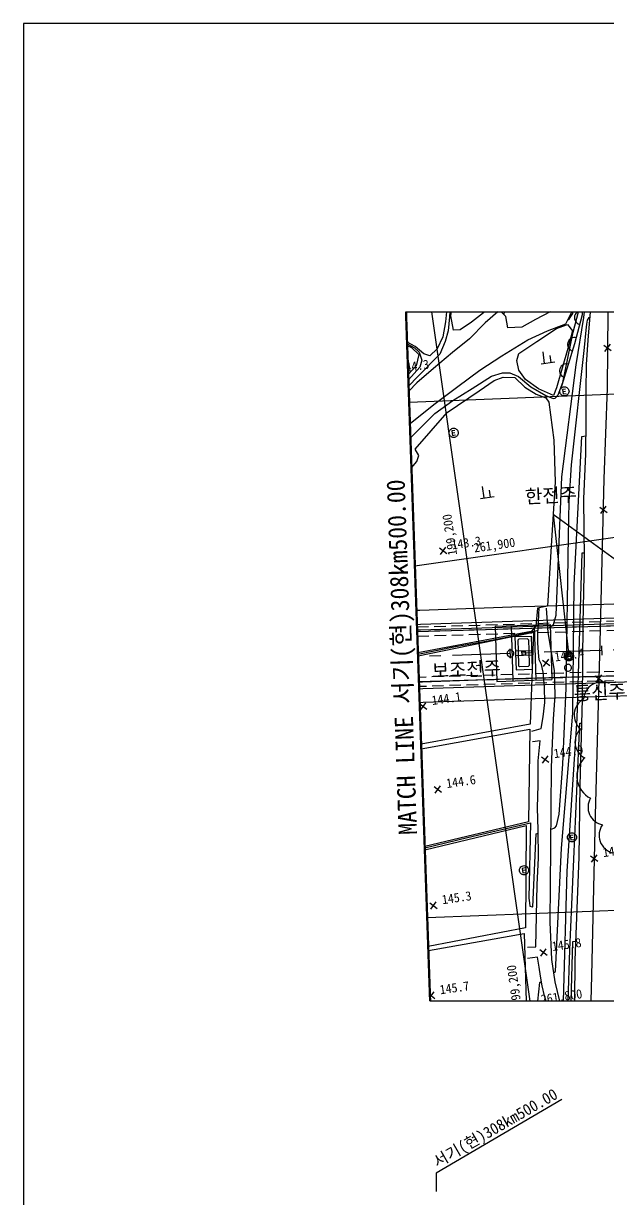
# Model space of a CAD drawing. Header units: millimetres. Extents: x 12262 to 13058, y 1103 to 1809.
# Drawn here: x 12261.9 to 12389, y 1363.4 to 1619.1 of the extents above; entities that cross this region are included whole.
import ezdxf
from ezdxf.enums import TextEntityAlignment as Align
from ezdxf.xclip import XClip

# ---------------------------------------------------------------- set-up
doc = ezdxf.new("R2010")
doc.units = ezdxf.units.MM
doc.header["$LTSCALE"] = 10
doc.header["$MEASUREMENT"] = 0
doc.header["$XCLIPFRAME"] = 2
for name, pattern in [('A-CENTR01', [2, 1.25, -0.25, 0.25, -0.25]), ('CENTER', [2, 1.25, -0.25, 0.25, -0.25]), ('HIDDEN', [0.375, 0.25, -0.125])]:
    doc.linetypes.add(name, pattern=pattern)
for name, color, linetype in [('TN-MACL', 6, 'A-CENTR01'), ('TZ-BASE', 253, 'Continuous'), ('TZ-CABL', 4, 'Continuous'), ('TZ-LEAL', 1, 'Continuous'), ('TZ-LEAT', 3, 'Continuous')]:
    doc.layers.add(name, color=color, linetype=linetype)
doc.layers.add('TX-PAPR', color=2, linetype='Continuous', plot=False)
doc.styles.add('HANA', font='GulimChe.ttf')
doc.styles.get("Standard").update_dxf_attribs({"font": 'GulimChe.ttf'})
doc.linetypes.add('I_LINE', pattern='A,3.5,["I",Standard,S=1,R=0,X=-1,Y=-0.5],3.5', length=7)
doc.linetypes.add('ZIGZAG', pattern='A,0.0001,-0.2,[131,ltypeshp.shx,S=0.2,R=0,X=-0.2,Y=0],-0.4,[131,ltypeshp.shx,S=0.2,R=180,X=0.2,Y=0],-0.2', length=0.8001)

# ---------------------------------------------------------------- blocks, each defined once
blk = doc.blocks.new('JD-GJG5SREGSF3')
at = {"layer": 'TZ-BASE'}
for p, q in [((37.68, -167.82), (-4.45, 127.11)), ((41.36, 86.12, -104.68), (41.2, 58.41, -104.68)), ((36.34, 82.3, -111.01), (35.69, 74.37, -111.01)), ((7.4, 81.48, -112), (6.87, 73.91, -112)), ((7.16, 74.13, -112.78), (7.77, 78.49, -112.78)), ((16.89, 77.71, -112.78), (14.28, 74.8, -112.78)), ((33.67, 74.66, -113), (34.31, 77.32, -113)), ((36.12, 73.75, -111), (36.68, 78.69, -111)), ((6.38, 76.69, -111.32), (5.95, 72.86, -111.32)), ((14.28, 74.8, -112.78), (11.67, 72.73, -112.78)), ((17.76, 75.35, -109.16), (14.59, 72.6, -109.16)), ((19.12, 74.01, -109.16), (17.76, 75.35, -109.16)), ((18.92, 76.33, -113), (18.64, 74.48, -113)), ((28.96, 75.09, -109.16), (25.6, 73.35, -109.16)), ((32.16, 72.41, -116.43), (34.01, 76.04, -116.43)), ((32.98, 73.59, -113), (33.67, 74.66, -113)), ((33.79, 70.58, -112), (35.25, 76.14, -112)), ((35.69, 74.37, -111.01), (34.08, 68.03, -111.01)), ((37.02, 68.86, -111.77), (37.65, 76.08, -111.77)), ((5.95, 72.86, -111.32), (5.36, 69.58, -111.32)), ((6.87, 73.91, -112), (6.56, 70.87, -112)), ((7.74, 71.01, -112.78), (7.16, 74.13, -112.78)), ((11.67, 72.73, -112.78), (9.18, 71.1, -112.78)), ((14.59, 72.6, -109.16), (11.19, 69.14, -109.16)), ((19.57, 71.56, -109.16), (19.12, 74.01, -109.16)), ((22.59, 71.68, -109.16), (19.57, 71.56, -109.16)), ((25.6, 73.35, -109.16), (22.59, 71.68, -109.16)), ((28.15, 70.88, -116.43), (32.16, 72.41, -116.43)), ((30.13, 71.4, -112.38), (32.52, 72.24, -112.38)), ((32.52, 72.24, -112.38), (33.6, 70.88, -112.38)), ((32.56, 73.2, -113), (32.98, 73.59, -113)), ((34.44, 63.49, -111), (36.12, 73.75, -111)), ((36.57, 71.04, -110), (36.71, 72.29, -110)), ((36.71, 72.29, -110), (36.92, 73.17, -110)), ((36.92, 73.17, -110), (37.27, 73.77, -110)), ((37.27, 73.77, -110), (37.46, 73.88, -110)), ((5.36, 69.58, -111.32), (4.13, 66.97, -111.32)), ((6.56, 70.87, -112), (5.93, 68.53, -112)), ((11.19, 69.14, -109.16), (7.48, 66.16, -109.16)), ((9.18, 71.1, -112.78), (7.74, 71.01, -112.78)), ((23.88, 68.93, -116.43), (28.15, 70.88, -116.43)), ((25.86, 68.58, -112.38), (30.13, 71.4, -112.38)), ((31.5, 59.66, -112), (33.79, 70.58, -112)), ((33.6, 70.88, -112.38), (32.59, 67.05, -112.38)), ((36.21, 67.24, -110), (36.57, 71.04, -110)), ((-0.6, 67.44, -111.32), (-2.4, 68.44, -111.32)), ((-2.38, 68.03, -111), (-0.75, 67.21, -111)), ((-2.37, 67.66, -110.79), (-1.39, 67.25, -110.79)), ((-1.39, 67.25, -110.79), (0.15, 65.7, -110.79)), ((-0.75, 67.21, -111), (0.24, 66.2, -111)), ((1.28, 65.86, -111.32), (-0.6, 67.44, -111.32)), ((4.13, 66.97, -111.32), (2.6, 65.41, -111.32)), ((5.93, 68.53, -112), (4.71, 65.79, -112)), ((18.26, 65.47, -116.43), (23.88, 68.93, -116.43)), ((21.91, 65.91, -112.38), (25.86, 68.58, -112.38)), ((32.59, 67.05, -112.38), (30.13, 58.49, -112.38)), ((34.08, 68.03, -111.01), (31.04, 58.09, -111.01)), ((33.39, 41.74, -110), (36.21, 67.24, -110)), ((36.65, 63.52, -111.77), (37.02, 68.86, -111.77)), ((40.47, 67.77, -109.48), (42.07, 66.57, -109.48)), ((40.67, 66.37, -109.48), (41.87, 67.97, -109.48)), ((0.15, 65.7, -110.79), (-0.42, 63.28, -110.79)), ((4.71, 65.79, -112), (-0.05, 60.93, -112)), ((0.24, 66.2, -111), (0.86, 64.52, -111)), ((0.86, 64.52, -111), (0.39, 63, -111)), ((2.6, 65.41, -111.32), (1.28, 65.86, -111.32)), ((7.48, 66.16, -109.16), (3.39, 62.67, -109.16)), ((13.46, 62.3, -116.43), (18.26, 65.47, -116.43)), ((21.53, 64.44, -112.38), (21.91, 65.91, -112.38)), ((21.91, 62.28, -112.38), (21.53, 64.44, -112.38)), ((26.77, 63.68, -111.77), (29.74, 64.1, -111.77)), ((27.56, 63.79, -111.77), (27.21, 66.27, -111.77)), ((28.95, 63.99, -111.77), (28.73, 65.48, -111.77)), ((-0.42, 63.28, -110.79), (-2.15, 61.4, -110.79)), ((0.39, 63, -111), (-2.11, 60.22, -111)), ((3.39, 62.67, -109.16), (-0.24, 59.58, -109.16)), ((8.69, 58.78, -116.43), (13.46, 62.3, -116.43)), ((16, 60.98, -112), (18.35, 61.74, -112)), ((18.35, 61.74, -112), (19.96, 61.76, -112)), ((19.96, 61.76, -112), (21.89, 60.96, -112)), ((23.36, 60.28, -112.38), (21.91, 62.28, -112.38)), ((31.27, 39.11, -111), (34.44, 63.49, -111)), ((36.62, 57.58, -111.77), (36.65, 63.52, -111.77)), ((-0.05, 60.93, -112), (-2.06, 58.8, -112)), ((-0.24, 59.58, -109.16), (-2.02, 57.77, -109.16)), ((11.77, 58.34, -112), (16, 60.98, -112)), ((13.32, 57.84, -111.91), (16.58, 60.08, -111.91)), ((16.58, 60.08, -111.91), (18.51, 60.77, -111.91)), ((18.51, 60.77, -111.91), (21.04, 60.71, -111.91)), ((21.04, 60.71, -111.91), (23.21, 58.64, -111.91)), ((21.89, 60.96, -112), (24.57, 58.67, -112)), ((26.2, 58.22, -112.38), (23.36, 60.28, -112.38)), ((30.5, 56.95, -112), (31.5, 59.66, -112)), ((3.76, 55.07, -116.43), (8.69, 58.78, -116.43)), ((6.31, 53.1, -111.91), (13.32, 57.84, -111.91)), ((7.55, 55.7, -112), (11.77, 58.34, -112)), ((23.21, 58.64, -111.91), (25.69, 57.08, -111.91)), ((24.57, 58.67, -112), (27.84, 56.78, -112)), ((25.69, 57.08, -111.91), (27.82, 56.27, -111.91)), ((29.49, 56.8, -112.38), (26.2, 58.22, -112.38)), ((27.82, 56.27, -111.91), (28.47, 55.37, -111.91)), ((27.84, 56.78, -112), (29.43, 56.15, -112)), ((30.13, 58.49, -112.38), (29.49, 56.8, -112.38)), ((29.85, 56.21, -112), (30.5, 56.95, -112)), ((32.13, 58.19, -110.49), (31.47, 58.1, -110.49)), ((31.47, 58.1, -110.49), (31.6, 57.14, -110.49)), ((32.11, 57.7, -110.49), (31.54, 57.62, -110.49)), ((31.6, 57.14, -110.49), (32.26, 57.24, -110.49)), ((36.57, 51.5, -111.77), (36.62, 57.58, -111.77)), ((41.2, 58.41, -104.68), (40.45, 38.65, -104.68)), ((-1.62, 50.79, -116.43), (3.76, 55.07, -116.43)), ((3.66, 52.9, -112), (7.55, 55.7, -112)), ((28.47, 55.37, -111.91), (29.53, 47.08, -111.91)), ((29.43, 56.15, -112), (29.85, 56.21, -112)), ((-1.67, 47.6, -112), (3.66, 52.9, -112)), ((-0.65, 45.09, -111.91), (6.31, 53.1, -111.91)), ((36.49, 44.12, -111.77), (36.57, 51.5, -111.77)), ((-1.77, 50.63, -116.43), (-1.62, 50.79, -116.43)), ((8.02, 49.17, -111.38), (7.36, 49.08, -111.38)), ((7.36, 49.08, -111.38), (7.5, 48.12, -111.38)), ((8.01, 48.68, -111.38), (7.43, 48.6, -111.38)), ((7.5, 48.12, -111.38), (8.16, 48.22, -111.38)), ((29.53, 47.08, -111.91), (29.85, 38, -111.91)), ((33.99, 15.6, -109), (35.64, 47.86, -109)), ((35.64, 47.86, -109), (36.53, 48, -109)), ((0.16, 43.78, -111.91), (-0.65, 45.09, -111.91)), ((-0.24, 42.44, -111.91), (0.16, 43.78, -111.91)), ((36.06, 34.32, -111.77), (36.49, 44.12, -111.77)), ((-1.44, 41.04, -111.91), (-0.24, 42.44, -111.91)), ((32.92, 33.71, -110), (33.39, 41.74, -110)), ((30.03, 9.03, -111), (31.27, 39.11, -111)), ((40.45, 38.65, -104.68), (39.58, 3.07, -104.68)), ((14.41, 34.5, -110.84), (14.06, 36.97, -110.84)), ((15.8, 34.7, -110.84), (15.59, 36.18, -110.84)), ((29.85, 38, -111.91), (29, 24.01, -111.91)), ((13.62, 34.38, -110.84), (16.59, 34.81, -110.84)), ((32.75, 26.23, -110), (32.92, 33.71, -110)), ((36.21, 21.16, -111.77), (36.06, 34.32, -111.77)), ((-0.69, 19.74), (79.19, 31.15)), ((29.42, 31.01, -111.91), (32.83, 0.05, -107.97)), ((29.42, 31.01, -111.91), (65.26, 4.77)), ((39.58, 32.54, -108.16), (41.18, 31.34, -108.16)), ((39.78, 31.14, -108.16), (40.98, 32.74, -108.16)), ((32.25, -6.86, -110), (32.75, 26.23, -110)), ((4.66, 23.62, -111.71), (6.26, 22.42, -111.71)), ((4.86, 22.22, -111.71), (6.06, 23.82, -111.71)), ((29, 24.01, -111.91), (28.16, 10.96, -111.91)), ((34.64, -13.48, -108), (35.75, 22.54, -108)), ((35.75, 22.54, -108), (36.2, 22.56, -108)), ((35.94, 7.14, -111.77), (36.21, 21.16, -111.77)), ((33.7, -12.3, -109), (33.99, 15.6, -109)), ((20.43, 10.71, -255), (0.42, 10.03, -255)), ((40.44, 11.35, -255), (20.43, 10.71, -255)), ((25.99, 10.56, -111.91), (25.62, 6.61, -111.91)), ((28.16, 10.96, -111.91), (25.99, 10.56, -111.91)), ((26.23, 7.45, -111.63), (26.39, 10.67, -111.63)), ((28.29, 5.25, -111.44), (27.94, 10.5, -111.44)), ((60.45, 11.95, -255), (40.44, 11.35, -255)), ((0.42, 10.03, -255), (-0.35, 10, -255)), ((0.42, 10.03, -255), (-0.35, 10, -255)), ((0.52, 7.03, -255), (20.53, 7.71, -255)), ((20.53, 7.71, -255), (40.53, 8.35, -255)), ((29.51, 6.94, -111), (30.03, 9.03, -111)), ((40.53, 8.35, -255), (60.54, 8.95, -255)), ((-0.25, 7, -255), (0.52, 7.03, -255)), ((24.6, 5.44, -111.91), (-0.03, 0.84, -111.91)), ((-0.01, 0.18, -110.91), (25.16, 5.27, -110.91)), ((16.76, 6.59, -255), (28.76, 6.98, -255)), ((16.76, 6.59, -255), (17.16, -5.41, -255)), ((19.32, 4.25, -111), (24.41, 5.27, -111)), ((20.26, 6.7, -255), (20.65, -5.29, -255)), ((25.16, 5.27, -110.91), (24.39, -14.73, -110.91)), ((24.41, 5.27, -111), (24.64, 5.41, -111)), ((25.62, 6.61, -111.91), (24.6, 5.44, -111.91)), ((24.64, 5.41, -111), (24.83, 5.47, -111)), ((24.83, 5.47, -111), (25.58, 5.63, -111)), ((25.26, 6.86, -255), (25.65, -5.13, -255)), ((25.58, 5.63, -111), (26.14, 5.75, -111)), ((26.09, 5.01, -111.63), (26.23, 7.45, -111.63)), ((28.23, 6.2, -111), (28.63, 6.29, -111)), ((28.92, 1.79, -111.44), (28.29, 5.25, -111.44)), ((28.63, 6.29, -111), (29.51, 6.94, -111)), ((28.76, 6.98, -255), (29.15, -5.01, -255)), ((35.77, -9.31, -111.77), (35.94, 7.14, -111.77)), ((8.13, 2.16, -111), (14.84, 3.32, -111)), ((14.84, 3.32, -111), (19.32, 4.25, -111)), ((21.09, 4.33, -255), (24.59, 4.44, -255)), ((21.09, 4.33, -255), (21.33, -2.87, -255)), ((21.91, 3.75, -255), (21.72, 3.55, -255)), ((21.72, 3.55, -255), (21.79, 1.25, -255)), ((23.81, 3.82, -255), (21.91, 3.75, -255)), ((23.81, 3.82, -255), (24.01, 3.62, -255)), ((24.01, 3.62, -255), (24.09, 1.32, -255)), ((24.59, 4.44, -255), (24.82, -2.75, -255)), ((26.04, 3.02, -111.63), (26.09, 5.01, -111.63)), ((26.23, 0.88, -111.63), (26.04, 3.02, -111.63)), ((39.58, 3.07, -104.68), (38.52, -34.54, -104.68)), ((-0.03, 1), (0.03, -1)), ((-0.02, 0.53, -111), (8.13, 2.16, -111)), ((19.96, 1.68), (20.02, -0.32)), ((21.19, 1.23, -255), (24.69, 1.34, -255)), ((21.22, 0.23, -255), (24.72, 0.34, -255)), ((21.79, 1.25, -255), (21.9, -2.05, -255)), ((22.54, 1.17, -255), (23.34, 1.2, -255)), ((22.54, 1.17, -255), (22.57, 0.37, -255)), ((22.57, 0.37, -255), (23.37, 0.4, -255)), ((23.34, 1.2, -255), (23.37, 0.4, -255)), ((24.09, 1.32, -255), (24.2, -1.97, -255)), ((26.36, -0.72, -111.63), (26.23, 0.88, -111.63)), ((29.72, -3.1, -111.44), (28.92, 1.79, -111.44)), ((33.1, 0.54, -107.97), (32.44, 0.45, -107.97)), ((32.44, 0.45, -107.97), (32.58, -0.51, -107.97)), ((33.09, 0.05, -107.97), (32.51, -0.03, -107.97)), ((39.95, 2.32), (40.01, 0.32)), ((22.11, -2.24, -255), (21.9, -2.05, -255)), ((24, -2.18, -255), (22.11, -2.24, -255)), ((24, -2.18, -255), (24.2, -1.97, -255)), ((24, -2.18, -255), (24.2, -1.97, -255)), ((26.85, -1.74, -111.63), (26.36, -0.72, -111.63)), ((27.24, -3.39, -111.63), (26.85, -1.74, -111.63)), ((27.08, -0.76, -110.65), (28.68, -1.96, -110.65)), ((27.28, -2.16, -110.65), (28.48, -0.56, -110.65)), ((32.58, -0.51, -107.97), (33.24, -0.41, -107.97)), ((17.16, -5.41, -255), (29.15, -5.01, -255)), ((21.33, -2.87, -255), (24.82, -2.75, -255)), ((27.56, -6.67, -111.63), (27.24, -3.39, -111.63)), ((29.85, -8.51, -111.44), (29.72, -3.1, -111.44)), ((38.59, -4.21, -107.11), (40.19, -5.41, -107.11)), ((38.79, -5.61, -107.11), (39.99, -4.01, -107.11)), ((40.96, -5.64, -255), (60.94, -5.05, -255)), ((0.24, -6.99, -255), (1.01, -6.96, -255)), ((1.01, -6.96, -255), (20.99, -6.28, -255)), ((20.99, -6.28, -255), (40.96, -5.64, -255)), ((27.6, -10.02, -111.63), (27.56, -6.67, -111.63)), ((31.55, -23.4, -110), (32.25, -6.86, -110)), ((0.35, -9.99, -255), (1.12, -9.96, -255)), ((0.35, -9.99, -255), (1.12, -9.96, -255)), ((0.53, -11.64, -110.91), (1.73, -10.04, -110.91)), ((1.12, -9.96, -255), (21.09, -9.28, -255)), ((1.12, -9.96, -255), (21.09, -9.28, -255)), ((21.09, -9.28, -255), (41.06, -8.64, -255)), ((27.27, -13.13, -111.63), (27.6, -10.02, -111.63)), ((29.52, -13.65, -111.44), (29.85, -8.51, -111.44)), ((35.32, -28.09, -111.77), (35.77, -9.31, -111.77)), ((41.06, -8.64, -255), (61.03, -8.05, -255)), ((0.33, -10.24, -110.91), (1.93, -11.44, -110.91)), ((31.21, -41.72, -109), (33.7, -12.3, -109)), ((24.39, -14.73, -110.91), (0.67, -19.08, -110.91)), ((26.78, -15.66, -111.63), (27.27, -13.13, -111.63)), ((29.04, -24.12, -111.44), (29.52, -13.65, -111.44)), ((32.47, -46.69, -108), (34.64, -13.48, -108)), ((33.06, -63.82, -107), (35.22, -14.49, -107)), ((35.22, -14.49, -107), (35.64, -14.49, -107)), ((0.7, -20.08, -110.62), (24.36, -15.79, -110.62)), ((24.36, -15.79, -110.62), (24.06, -35.98, -110.62)), ((24.75, -16.27, -111.63), (26.78, -15.66, -111.63)), ((26.56, -18.36, -110.48), (24.9, -18.56, -110.48)), ((26.15, -22.7, -110.48), (26.56, -18.36, -110.48)), ((26.13, -27.93, -110.48), (26.15, -22.7, -110.48)), ((26.9, -21.81, -110.08), (28.5, -23.01, -110.08)), ((27.1, -23.21, -110.08), (28.3, -21.61, -110.08)), ((28.94, -41.52, -111.44), (29.04, -24.12, -111.44)), ((30.75, -34.27, -110), (31.55, -23.4, -110)), ((3.7, -29.7, -110.43), (4.9, -28.1, -110.43)), ((26.02, -32.94, -110.48), (26.13, -27.93, -110.48)), ((35.07, -43.65, -111.77), (35.32, -28.09, -111.77)), ((3.5, -28.3, -110.43), (5.1, -29.5, -110.43)), ((26.12, -37.68, -110.48), (26.02, -32.94, -110.48)), ((30.17, -36.85, -110), (30.75, -34.27, -110)), ((38.52, -34.54, -104.68), (37.78, -69.4, -104.68)), ((24.06, -35.98, -110.62), (1.45, -41.37, -110.62)), ((1.47, -42.06, -110.14), (23.57, -36.73, -110.14)), ((10.8, -39.37, -110), (24.5, -36.2, -110)), ((23.57, -36.73, -110.14), (23.42, -59.03, -110.14)), ((24.5, -36.2, -110), (24.1, -52.6, -110)), ((26.19, -43.81, -110.48), (26.12, -37.68, -110.48)), ((28.97, -37.56, -110), (29.01, -37.54, -110)), ((29.01, -37.54, -110), (29.76, -37.28, -110)), ((29.76, -37.28, -110), (30.17, -36.85, -110)), ((1.46, -41.61, -110), (10.8, -39.37, -110)), ((25.02, -54.44, -110), (25.72, -38.55, -110)), ((25.72, -38.55, -110), (26.13, -38.44, -110)), ((33.78, -38.85, -106.63), (33.12, -38.94, -106.63)), ((33.12, -38.94, -106.63), (33.26, -39.9, -106.63)), ((33.76, -39.34, -106.63), (33.19, -39.42, -106.63)), ((33.26, -39.9, -106.63), (33.91, -39.8, -106.63)), ((28.76, -57.83, -111.44), (28.94, -41.52, -111.44)), ((29.89, -68.55, -109), (31.21, -41.72, -109)), ((37.57, -43.33, -106.28), (39.17, -44.53, -106.28)), ((37.77, -44.73, -106.28), (38.97, -43.13, -106.28)), ((23.31, -46.01, -109.9), (22.66, -46.11, -109.9)), ((25.94, -49.69, -110.48), (26.19, -43.81, -110.48)), ((34.18, -66.06, -111.77), (35.07, -43.65, -111.77)), ((22.66, -46.11, -109.9), (22.79, -47.06, -109.9)), ((23.3, -46.5, -109.9), (22.73, -46.58, -109.9)), ((22.79, -47.06, -109.9), (23.45, -46.97, -109.9)), ((31.69, -74.99, -108), (32.47, -46.69, -108)), ((25.61, -63.16, -110.48), (25.94, -49.69, -110.48)), ((2.57, -53.59, -109.69), (4.17, -54.79, -109.69)), ((2.77, -54.99, -109.69), (3.97, -53.39, -109.69)), ((24.1, -52.6, -110), (24.24, -53.57, -110)), ((24.24, -53.57, -110), (24.35, -54.32, -110)), ((24.35, -54.32, -110), (24.92, -54.46, -110)), ((24.92, -54.46, -110), (25.02, -54.44, -110)), ((29.14, -65.89, -111.44), (28.76, -57.83, -111.44)), ((23.42, -59.03, -110.14), (2.21, -63.09, -110.14)), ((2.24, -63.98, -109.17), (23.07, -60.28, -109.17)), ((23.07, -60.28, -109.17), (23.71, -80.37, -109.17)), ((23.85, -63.27, -110.48), (25.61, -63.16, -110.48)), ((26.5, -63.77, -109.16), (28.1, -64.97, -109.16)), ((26.7, -65.17, -109.16), (27.9, -63.57, -109.16)), ((32.47, -79.7, -107), (33.06, -63.82, -107)), ((33.27, -78.38, -106), (33.67, -61.98, -106)), ((33.67, -61.98, -106), (34.34, -61.94, -106)), ((26, -65.45, -109.29), (23.82, -65.69, -109.29)), ((26.38, -67.56, -109.29), (26, -65.45, -109.29)), ((29.88, -70.79, -111.44), (29.14, -65.89, -111.44)), ((34.05, -80.36, -111.77), (34.18, -66.06, -111.77)), ((26.69, -69.56, -109.29), (26.38, -67.56, -109.29)), ((29.58, -68.77, -109), (29.89, -68.55, -109)), ((2.83, -80.77), (81.9, -69.47)), ((25.5, -80.81, -109), (26.5, -70.9, -109)), ((26.5, -70.9, -109), (26.88, -70.64, -109)), ((27.05, -71.62, -109.29), (26.69, -69.56, -109.29)), ((31.3, -76.98, -111.44), (29.88, -70.79, -111.44)), ((37.78, -69.4, -104.68), (36.8, -98.91, -104.68)), ((2.58, -73.57, -109.32), (3.68, -74.39, -109.32)), ((2.6, -74.17, -109.32), (3.48, -72.99, -109.32)), ((27.5, -73.8, -109.29), (27.05, -71.62, -109.29)), ((28.17, -75.91, -109.29), (27.5, -73.8, -109.29)), ((30.99, -75.6, -108), (31.69, -74.99, -108))]:
    blk.add_line(p, q, dxfattribs=at)
at = {"layer": 'TZ-BASE', "linetype": 'ByBlock'}
for p, q in [((-1.94, 55.34), (78.45, 58.53)), ((1.99, -56.81), (81.48, -53.65))]:
    blk.add_line(p, q, dxfattribs=at)
at = {"layer": 'TZ-BASE', "linetype": 'I_LINE', "ltscale": 0.2}
for p, q in [((40.57, 7.13, -255), (60.57, 7.73, -255)), ((-0.2, 5.79, -255), (0.57, 5.82, -255)), ((0.57, 5.82, -255), (20.57, 6.49, -255)), ((20.57, 6.49, -255), (40.57, 7.13, -255)), ((0.96, -5.49, -255), (20.94, -4.81, -255)), ((20.94, -4.81, -255), (40.92, -4.17, -255)), ((40.92, -4.17, -255), (60.9, -3.57, -255)), ((0.19, -5.51, -255), (0.96, -5.49, -255))]:
    blk.add_line(p, q, dxfattribs=at)
at = {"layer": 'TZ-BASE', "linetype": 'CENTER', "flags": 128}
blk.add_lwpolyline([(699.86, 0, 0.015501), (79.96, 2.48, 0.002), (0, 0)], format="xyb", dxfattribs=at)
at = {"layer": 'TZ-BASE'}
for centre in [(31.86, 57.7, -110.49), (7.75, 48.68, -111.38), (32.83, 0.05, -107.97), (33.51, -39.34, -106.63), (23.05, -46.5, -109.9)]:
    blk.add_circle(centre, 1, dxfattribs=at)
for centre, radius, start, end in [((35.53, 73.74, -111.01), 1.5, 75.7265, 255.7265), ((34.05, 67.93, -111.01), 1.5, 72.9704, 252.9704), ((32.29, 62.19, -111.01), 1.5, 72.9704, 252.9704), ((20.11, 0.65, -107.97), 0.75, 8.1304, 188.1304), ((20.11, 0.65, -107.97), 0.75, 188.1304, 8.1304), ((32.83, 0.05, -107.97), 0.75, 8.1304, 188.1304), ((32.83, 0.05, -107.97), 0.75, 188.1304, 8.1304), ((32.64, -2.44, -107.97), 0.75, 8.1304, 188.1304), ((32.64, -2.44, -107.97), 0.75, 8.1304, 188.1304), ((32.64, -2.44, -107.97), 0.75, 188.1304, 8.1304), ((32.64, -2.44, -107.97), 0.75, 188.1304, 8.1304), ((40.01, -9.56), 4.03, 65.7316, 175.7316), ((37.96, -12.72), 3.98, 119.6227, 229.6227), ((38.02, -18.58), 3.87, 133.1304, 243.1304), ((39.98, -25.99), 5.42, 133.1304, 243.1304), ((40.86, -32.79), 3.87, 149.4048, 259.4048), ((43.36, -38.9), 3.95, 144.4505, 254.4505)]:
    blk.add_arc(centre, radius, start, end, dxfattribs=at)
at = {"layer": 'TZ-BASE', "style": 'HANA'}
for s, p in [('144.3', (-3.88, 61.76, -110.67)), ('143.3', (7.44, 23.31, -111.71)), ('261,900', (12.3, 22.65, -255)), ('144.4', (29.86, -1.08, -110.65)), ('144.1', (3.11, -10.56, -110.91)), ('144.9', (29.68, -22.12, -110.08)), ('144.6', (6.28, -28.62, -110.43)), ('148.7', (40.35, -43.65, -106.28)), ('145.3', (5.35, -53.9, -109.69)), ('145.8', (29.28, -64.08, -109.16)), ('145.7', (4.86, -73.51, -109.32)), ('261,800', (26.89, -75.59, -255))]:
    blk.add_text(s, height=2, rotation=8.1304, dxfattribs=at).set_placement(p)
for s, p in [('한전주', (28.93, 35.07, -121.65)), ('보조전주', (10.52, -2.78, -508.38)), ('통신주', (39.55, -7.77, 184.76))]:
    blk.add_text(s, height=3, rotation=2.5783, dxfattribs=at).set_placement(p, align=Align.MIDDLE_CENTER)
for p in [(7.23, 31.1, -255), (21.24, -67, -255)]:
    blk.add_text('199,200', height=2, rotation=98.1304, dxfattribs=at).set_placement(p, align=Align.RIGHT)

msp = doc.modelspace()

# ---------------------------------------------------------------- linework, layer by layer
at = {"layer": 'TN-MACL', "const_width": 0.5}
msp.add_lwpolyline([(12345.15, 1556.25), (12350.4, 1406.34)], dxfattribs=at)
at = {"layer": 'TX-PAPR'}
msp.add_lwpolyline([(12261.89, 1103.05), (13057.89, 1103.05), (13057.89, 1619.05), (12261.89, 1619.05)], close=True, dxfattribs=at)
at = {"layer": 'TX-PAPR', "flags": 128}
msp.add_lwpolyline([(13050.25, 1556.3), (13045, 1406.3), (12350.4, 1406.3), (12345.15, 1556.3)], close=True, dxfattribs=at)
at = {"layer": 'TZ-CABL', "linetype": 'HIDDEN'}
for points in [[(12347.55, 1487.75), (12461.71, 1491.13)], [(12347.58, 1486.75), (12461.49, 1490.12)], [(12347.61, 1485.75), (12461.77, 1489.13)], [(12461.99, 1480.13), (12347.94, 1476.77)], [(12461.77, 1479.12), (12347.97, 1475.77)], [(12462.05, 1478.13), (12347.99, 1474.77)]]:
    msp.add_lwpolyline(points, dxfattribs=at)
at = {"layer": 'TZ-CABL', "linetype": 'ZIGZAG', "ltscale": 0.5}
for points in [[(12347.58, 1486.75), (12461.49, 1490.12)], [(12461.77, 1479.12), (12347.97, 1475.77)]]:
    msp.add_lwpolyline(points, dxfattribs=at)
at = {"layer": 'TZ-LEAL'}
msp.add_lwpolyline([(12379.07, 1384.9), (12351.68, 1368.87), (12351.68, 1364.87)], dxfattribs=at)

# ---------------------------------------------------------------- block references
at = {"layer": 'TZ-BASE'}
ref = msp.add_blockref('JD-GJG5SREGSF3', (12347.77, 1481.3), dxfattribs=at)
XClip(ref).set_block_clipping_path([(702.4831646336, 75.0000000057), (697.2310198304, -74.9999999943), (2.6260725488, -75), (-2.6260722576, 75)])

# ---------------------------------------------------------------- texts
at = {"layer": 'TN-MACL'}
msp.add_text('MATCH LINE 서기(현)308㎞500.00', height=4, rotation=92.0054, dxfattribs=at).set_placement((12344.21, 1481.17), align=Align.MIDDLE_CENTER)
at = {"layer": 'TZ-LEAT'}
msp.add_text('서기(현)308㎞500.00', height=2.5, rotation=30, dxfattribs=at).set_placement((12365.18, 1377.66), align=Align.CENTER)

doc.saveas('drawing.dxf')
